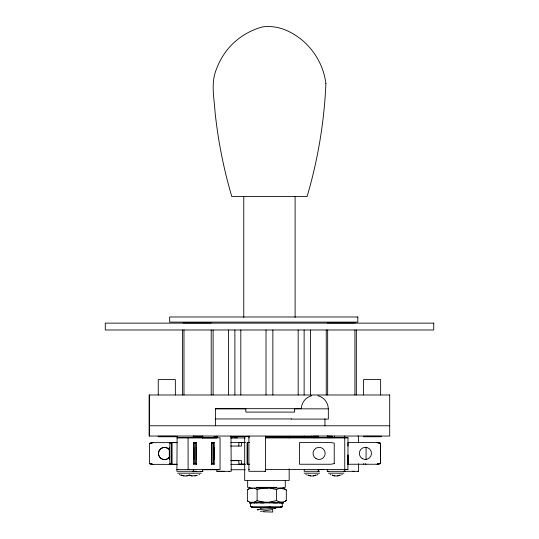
<?xml version="1.0" encoding="UTF-8"?>
<svg xmlns="http://www.w3.org/2000/svg" width="539" height="539" viewBox="0 0 539 539"><rect width="100%" height="100%" fill="white"/><g stroke="black" fill="none" stroke-linecap="round" stroke-linejoin="round"><path stroke-width="0.81" d="M193.744 464.254L193.642 442.526L194.249 443.301L194.249 463.486L193.642 464.254L196.513 464.254L196.513 442.566L195.617 443.301L194.249 443.301M200.67 471.45L202.779 471.45L202.529 469.738M211.47 464.254L212.144 463.5L212.144 443.314L211.382 442.526L211.47 464.254L214.239 464.254L214.239 442.526L213.511 443.314L213.511 463.5L214.239 464.254M211.436 453.575L211.416 459.471L211.416 447.296L211.403 453.198M248.89 436.038L248.883 471.315L265.545 471.322L265.552 436.044M304.151 436.058L304.394 437.749M311.32 437.769L311.32 436.058M313.179 437.769L313.179 436.058M314.069 437.769L314.069 436.058M314.917 437.769L314.917 436.058M315.699 437.769L315.699 436.058M316.4 437.769L316.4 436.058M317.02 437.769L317.02 436.058M317.545 437.769L317.545 436.058M318.259 437.769L318.259 436.058M327.24 437.762L327.24 436.051M328.204 437.762L328.204 436.051M328.723 437.762L328.723 436.051M329.342 437.762L329.342 436.051M330.05 437.762L330.05 436.051M330.831 437.762L330.831 436.051M331.674 437.762L331.674 436.058M332.563 437.762L332.563 436.058M334.423 437.769L334.423 436.058M344.758 436.058L344.751 471.335L344.205 471.295M380.595 443.307L377.165 442.519L380.527 443.301L380.595 463.493L377.179 464.247L347.965 464.247L347.965 442.526L377.172 442.519M347.898 469.59L347.992 455.354M347.999 446.144L347.999 437.769L265.282 437.749M327.483 471.329L358.482 471.329L358.482 463.749M358.489 442.788L358.489 436.051L357.936 436.051M238.757 446.063L238.972 442.499L241.708 442.499L241.492 446.063L230.679 446.063M251.484 503.015C249.55 502.085 250.925 508.041 250.857 506.411M301.355 408.441C301.564 402.492 305.923 397.128 311.71 395.72M171.49 443.119L172.076 442.526L172.076 464.254L171.49 463.661L171.49 443.119L169.893 443.119L169.307 442.526L176.839 442.526M169.893 443.119L169.893 463.661L169.307 464.254L176.839 464.254M363.299 464.254L363.886 463.661M186.777 476.099L189.519 475.075L185.403 476.058L181.286 475.075L184.028 476.099M194.835 476.099C201.882 473.7 191.83 477.177 190.038 475.142M313.267 476.099L316.009 475.075L311.899 476.058L307.782 475.075L310.525 476.099M337.562 476.099L340.304 475.075L336.188 476.058L332.071 475.075L334.813 476.099M283.406 502.355L263.827 502.146L257.116 500.664L254.085 502.207L249.57 502.341M248.398 501.587L247.381 500.879L247.381 489.601L250.446 488.206L252.865 488.253M250.446 488.206L249.57 488.172L269.608 487.977L276.581 489.655C279.438 487.465 283.588 487.714 286.317 489.985L286.317 500.495C283.521 502.712 279.364 502.712 276.581 500.468L269.608 502.146M347.972 469.604L344.509 469.624M247.381 489.601L250.433 488.098M284.7 501.513L286.317 500.495M272.478 509.591L260.465 511.403M198.931 474.839L199.545 474.482M317.976 474.482L316.723 475.149M341.652 474.839L342.265 474.482M188.124 469.597L188.057 437.776L176.886 437.776L216.638 437.756M251.774 507.435L251.437 507.529L251.437 506.788L252.111 506.741M282.281 503.096L282.281 506.808M281.58 507.556L278.879 507.442M254.085 488.031L257.116 489.459L263.827 487.977M177.048 442.647L152.833 442.64L149.418 443.429L149.478 463.607L152.894 464.369L177.048 464.369M152.908 442.64L149.485 443.422L152.894 442.681M380.595 463.493L377.165 464.247L380.534 463.486L380.527 443.301L377.111 442.559M377.105 464.247L380.527 463.486M270.868 506.997L260.249 508.162L261.085 508.162M280.799 488.435L284.7 489.028L286.317 489.985M347.999 437.769L344.758 437.769M282.133 488.226L283.527 488.132L269.608 487.977M282.133 503.143L283.527 503.049L279.451 502.968M250.824 506.754L282.396 506.768M252.131 507.489L251.376 507.549L255.149 507.637M281.614 507.556L278.367 507.637M254.981 502.954L249.57 503.089L250.446 503.123M252.104 507.489L278.906 507.435M218.794 471.302L219.13 471.302M229.304 471.302L228.987 471.302M346.975 469.59L265.276 469.604M254.085 502.207L263.827 502.146M254.085 502.948L257.211 502.934M273.792 507.623L277.639 507.522L268.752 507.415M275.476 507.664L278.387 507.637M224.062 471.302L216.873 471.335L216.873 469.624L220.053 469.624L220.047 437.776L188.057 437.776M256.544 502.921L263.962 502.9M328.824 471.322L327.234 471.329L327.234 469.617M177.129 436.051L176.893 471.329L193.164 471.248M193.326 436.044L193.326 437.756M230.982 436.058L231.231 471.329L216.873 471.335M202.772 436.172L202.523 437.884L202.772 436.172L193.231 436.172M193.333 469.61L193.333 471.322M211.632 469.604L218.598 469.59M304.387 469.604L304.144 471.329L319.654 471.248M263.807 488.064L268.355 488.064M260.458 502.9L269.608 502.894M264.521 507.415L255.466 507.543L259.522 507.623M183.105 322.874L211.167 322.874M327.166 322.874L355.12 322.874M301.55 408.677L215.465 408.677L215.465 425.783M215.613 408.825L245.528 408.825M294.577 408.825L328.238 408.838M215.465 418.938L291.525 418.938M291.262 419.093L328.339 419.093L328.339 408.825M149.35 425.783L389.704 425.783M158.19 436.253L176.024 436.253M363.475 436.253L381.403 436.253M214.023 436.543L217.116 436.543M230.968 436.543L249.335 436.543M265.316 436.543L316.137 436.543M158.19 436.738L176.024 436.738M363.475 436.738L381.403 436.738M248.89 437.749L249.436 437.749M231.056 437.85L232.612 437.85M233.805 437.85L237.376 437.85M265.552 437.756L344.515 437.776M202.489 437.89L217.001 437.884M230.962 437.884L245.198 437.884M211.47 442.526L214.239 442.526M242.287 442.512L245.023 442.512L238.972 442.499M249.672 442.506L247.158 442.506L247.165 464.227L249.672 464.227M230.84 442.62L245.218 442.62M212.144 443.314L213.511 443.314M231.224 460.616L238.784 460.616M230.679 460.67L241.492 460.67L241.708 464.227L238.972 464.227L238.757 460.67M194.249 463.486L195.617 463.486L196.513 464.254M212.144 463.5L213.511 463.5M169.893 463.661L171.49 463.661M242.287 464.234L245.023 464.234L238.972 464.227M230.833 464.342L245.218 464.349M216.644 469.604L176.893 469.617L178.375 469.631M248.883 469.597L249.429 469.597M202.496 469.745L217.008 469.732M230.968 469.738L245.205 469.738M193.467 471.248L196.722 471.248M345.115 471.322L343.781 471.322M352.85 471.322L354.177 471.322M177.641 473.188L193.164 473.188M193.467 473.188L201.222 473.188M304.137 473.188L319.654 473.188M328.426 473.188L343.949 473.188M249.752 487.364L247.657 487.364L247.657 480.525M256.274 487.364L276.635 487.364M283.164 487.364L285.259 487.364L285.259 480.525M264.043 507.374L269.338 507.374M263.362 511.794L272.687 512.05L272.687 509.719M318.327 469.597L323.744 469.604M317.956 469.624C318.926 469.22 318.926 471.746 317.949 471.335M358.482 471.322L357.936 471.322M264.999 471.322L265.545 471.322M192.443 471.416L202.779 471.45M269.439 502.9L277.315 502.927M273.051 502.914L280.374 502.961M260.337 507.677L255.129 507.637M193.744 442.526L196.513 442.566M189.128 469.597L189.512 469.61M281.432 503.008L282.396 503.049M274.546 507.906L275.8 508.162L257.143 509.719L258.39 509.975M250.433 502.267L247.381 500.879M317.916 395.72C323.703 397.128 328.069 402.492 328.278 408.441M180.572 475.149L179.325 474.482M330.111 474.482L330.724 474.839M305.815 474.482L306.435 474.839M189.458 475.149L192.093 476.099M365.476 463.661L366.069 464.254M347.978 455.078L347.978 460.872M196.472 453.211L196.452 447.303L196.452 459.477L196.432 453.569M380.635 394.986L380.635 379.591L363.529 379.591L363.529 394.986M366.069 447.303L366.069 459.484M356.346 329.983L356.346 394.986M354.925 329.983L354.925 394.986M327.658 329.983L327.658 394.986M326.243 329.983L326.243 394.986M324.956 418.938L324.956 425.783M310.545 329.983L310.545 394.986M304.131 329.983L304.131 394.986M298.182 329.983L298.182 394.986M295.102 196.546L295.102 317.39M294.658 408.677L294.658 412.092L245.845 412.092L245.845 408.677M289.173 436.294L289.173 437.964M289.173 468.842L289.173 480.525L244.693 480.525L244.693 436.294M276.581 489.655L276.581 500.468M272.862 329.983L272.862 394.986M266.017 329.983L266.017 394.986M257.116 489.459L257.116 500.664M247.327 442.506L247.327 464.227M243.776 196.546L243.776 317.39M240.812 329.983L240.812 394.986M234.889 329.983L234.889 394.986M228.469 329.983L228.469 394.986M216.867 436.058L216.867 437.776M213.107 329.983L213.107 394.986M211.207 329.983L211.207 394.986M195.617 443.301L195.617 463.486M183.974 329.983L183.974 394.986M182.539 329.983L182.539 394.986M175.35 394.986L175.35 379.591L158.244 379.591L158.244 394.986M169.307 447.303L169.307 459.484M149.35 394.986L149.35 436.044M169.718 456.708A6.091 6.091 0 0 1 160.892 458.379A6.091 6.091 0 0 1 159.995 449.445A6.091 6.091 0 0 1 168.97 449.331M169.037 457.685A6.091 6.091 0 0 1 160.427 457.934A6.091 6.091 0 0 1 160.177 449.331A6.091 6.091 0 0 1 168.788 449.075M193.663 451.985L193.683 459.477L193.683 447.303L193.663 451.985M214.172 453.575L214.151 459.471L214.158 447.296L214.172 453.575M327.483 436.051L327.786 437.762L327.483 436.051M325.893 83.639C324.249 121.854 317.916 159.861 307.075 196.546L231.804 196.546C223.678 169.03 218.073 140.773 215.081 112.247C214.185 98.031 210.709 83.242 216.28 69.538C219.562 60.429 224.743 52.061 231.426 45.054C239.909 36.423 250.662 30.123 262.345 26.95C274.519 25.144 286.283 29.066 296.309 35.817C312.492 46.502 323.555 64.384 325.893 83.639M334.22 463.661L330.805 464.247L299.529 464.247L299.529 442.526L330.805 442.526L334.22 443.112L334.22 463.661M281.432 506.721L280.792 506.734L281.432 506.721M357.829 316.979L169.664 316.979L169.664 322.113L357.829 322.113L357.829 316.979M433.727 323.137L105.273 323.137L105.273 329.983L433.727 329.983L433.727 323.137M389.704 394.986L149.175 394.986L149.175 436.044L389.704 436.044L389.704 394.986M152.84 464.369L149.418 463.614L152.833 464.369M348.026 464.247L348.026 455.044L348.019 464.247M316.056 458.662A6.091 6.091 0 0 0 325.192 453.387A6.091 6.091 0 0 0 316.056 448.111A6.091 6.091 0 0 0 316.056 458.662M362.215 458.568A6.091 6.091 0 0 0 371.499 453.562A6.091 6.091 0 0 0 362.525 448.024A6.091 6.091 0 0 0 362.215 458.568"/></g></svg>
